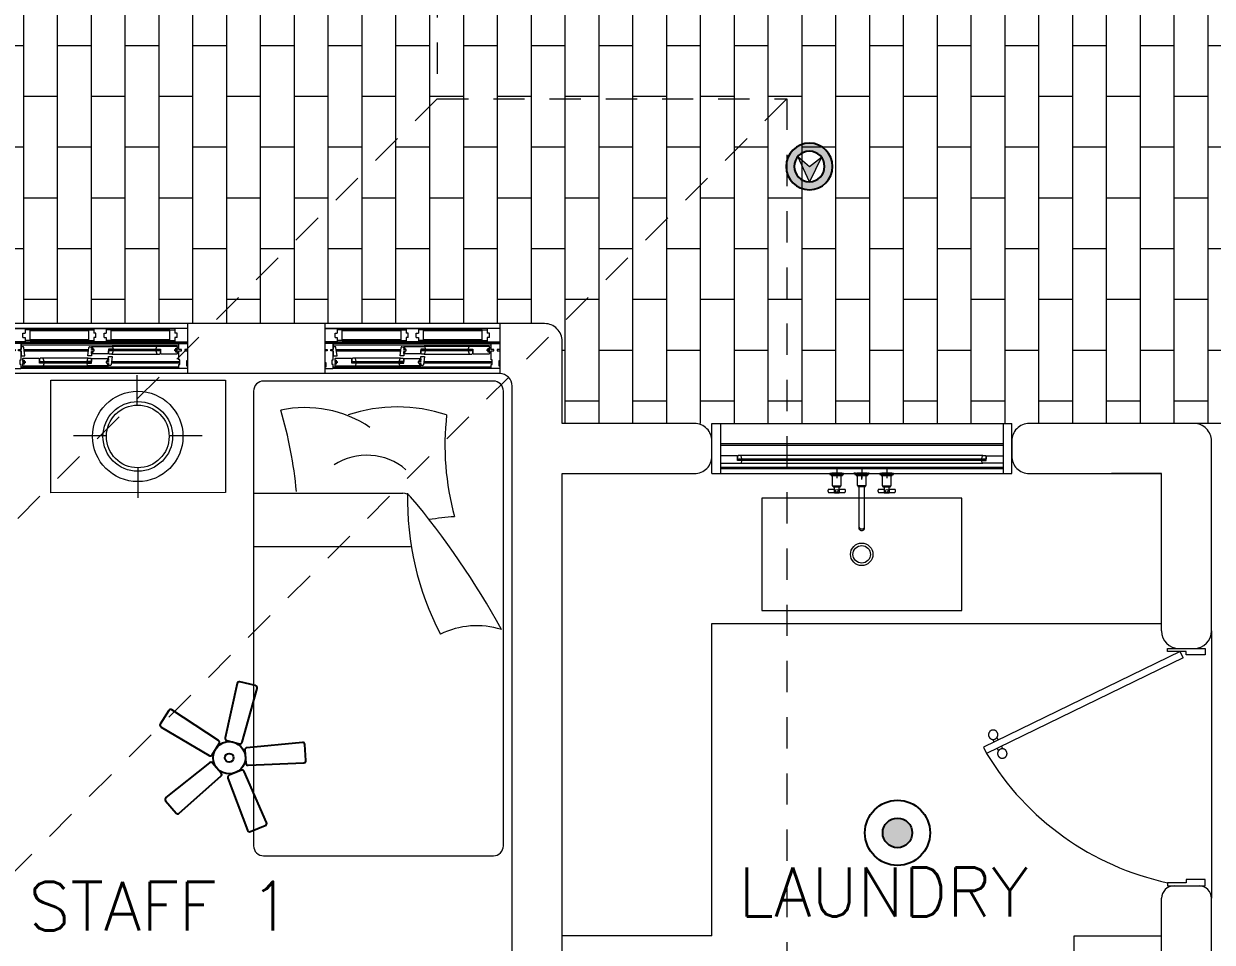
# Model space of a CAD drawing. Header units: metres. Extents: x 14 to 2416, y -346 to 476.
# Drawn here: x 33.796 to 38.554, y -218.416 to -214.74 of the extents above; entities that cross this region are included whole.
import ezdxf

# ---------------------------------------------------------------- set-up
doc = ezdxf.new("R2010")
doc.units = ezdxf.units.M
for name, pattern in [('0', [0]), ('CENTER2', [28.575, 19.05, -3.175, 3.175, -3.175]), ('HIDDEN2', [0.1875, 0.125, -0.0625])]:
    doc.linetypes.add(name, pattern=pattern)
doc.layers.get('0').update_dxf_attribs({"linetype": '0', "lineweight": 20})
for name, color, linetype, lineweight in [('A-ANNO-TEXT', 20, 'Continuous', 13), ('A-DOOR', 35, 'Continuous', 5), ('A-WALL', 250, 'Continuous', 20), ('baños', 251, 'Continuous', 0), ('cristales', 131, 'Continuous', 0), ('MAVA', 1, 'Continuous', 15), ('MOB FIJOS', 251, 'Continuous', 0), ('MOBILIARIOS', 252, 'Continuous', 0), ('piso', 253, 'Continuous', 0), ('textos', 7, 'Continuous', 0)]:
    doc.layers.add(name, color=color, linetype=linetype, lineweight=lineweight)
doc.layers.add('hatch piso', color=253, linetype='Continuous', lineweight=0, transparency=0.7)
doc.layers.add('MAVA LUM', color=1, linetype='Continuous')
doc.layers.add('MAVA Luminarias', color=1, linetype='Continuous')
doc.layers.add('Techos 1', color=7, linetype='HIDDEN2', lineweight=9, true_color=0x42391a)
doc.styles.add('DIMTEXT', font='dim.shx', dxfattribs={"width": 0.75})
doc.styles.get("Standard").update_dxf_attribs({"font": 'arial.ttf', "height": 0.1875})

# ---------------------------------------------------------------- blocks, each defined once
blk = doc.blocks.new('bn29-63')
at = {"linetype": 'CENTER2'}
for p, q in [((-0.1, 0.02), (-0.1, -0.02)), ((-0.025, 0), (-0.031, 0)), ((0.02, 0), (-0.02, 0)), ((0, 0.025), (0, 0.0035)), ((0, 0.02), (0, -0.02)), ((0.025, 0), (0.031, 0)), ((0.1, 0.02), (0.1, -0.02)), ((-0.08, 0), (-0.12, 0)), ((0, -0.025), (0, -0.0035)), ((0.12, 0), (0.08, 0))]:
    blk.add_line(p, q, dxfattribs=at)
at = {"linetype": 'Continuous'}
for p, q in [((-0.0275, 0), (-0.0275, -0.0055)), ((0.0275, -0.0055), (0.0275, 0)), ((-0.1275, 0), (-0.0725, 0)), ((-0.1275, 0), (-0.1275, -0.0055)), ((-0.127, -0.006), (-0.073, -0.006)), ((-0.1225, -0.0065), (-0.1225, -0.0095)), ((-0.122, -0.01), (-0.078, -0.01)), ((-0.118, -0.01), (-0.118, -0.0505)), ((-0.082, -0.0505), (-0.082, -0.01)), ((-0.0775, -0.0095), (-0.0775, -0.0065)), ((-0.0725, -0.0055), (-0.0725, 0)), ((-0.0225, -0.007), (-0.0225, -0.0095)), ((-0.018, -0.011), (-0.018, -0.0495)), ((0.018, -0.0495), (0.018, -0.011)), ((0.0225, -0.0095), (0.0225, -0.007)), ((0.0725, 0), (0.1275, 0)), ((0.0725, 0), (0.0725, -0.0055)), ((0.073, -0.006), (0.127, -0.006)), ((0.0775, -0.0065), (0.0775, -0.0095)), ((0.078, -0.01), (0.122, -0.01)), ((0.082, -0.01), (0.082, -0.0505)), ((0.118, -0.0505), (0.118, -0.01)), ((0.1225, -0.0095), (0.1225, -0.0065)), ((0.1275, -0.0055), (0.1275, 0)), ((-0.1353, -0.0707), (-0.1353, -0.0709)), ((-0.1353, -0.0709), (-0.1353, -0.0711)), ((-0.1098, -0.0649), (-0.132, -0.0649)), ((-0.132, -0.0769), (-0.1098, -0.0769)), ((-0.1175, -0.051), (-0.0825, -0.051)), ((-0.1148, -0.051), (-0.1148, -0.0547)), ((-0.1144, -0.0552), (-0.0856, -0.0552)), ((-0.1098, -0.0554), (-0.0903, -0.0554)), ((-0.1098, -0.0554), (-0.1098, -0.0674)), ((-0.1098, -0.0743), (-0.1098, -0.0779)), ((-0.1092, -0.0784), (-0.0908, -0.0784)), ((-0.1089, -0.0552), (-0.1089, -0.0554)), ((-0.0911, -0.0554), (-0.0911, -0.0552)), ((-0.0903, -0.0675), (-0.0903, -0.0554)), ((-0.068, -0.0649), (-0.0903, -0.0649)), ((-0.0903, -0.0779), (-0.0903, -0.0744)), ((-0.0903, -0.0769), (-0.068, -0.0769)), ((-0.0851, -0.0547), (-0.0851, -0.051)), ((-0.0647, -0.0709), (-0.0647, -0.0708)), ((-0.0647, -0.0711), (-0.0647, -0.0709)), ((-0.015, -0.051), (-0.015, -0.0535)), ((-0.0115, -0.055), (-0.0115, -0.1745)), ((0.0115, -0.1745), (0.0115, -0.055)), ((0.015, -0.0535), (0.015, -0.051)), ((0.0647, -0.0707), (0.0647, -0.0709)), ((0.0647, -0.0709), (0.0647, -0.0711)), ((0.0902, -0.0649), (0.068, -0.0649)), ((0.068, -0.0769), (0.0902, -0.0769)), ((0.0825, -0.051), (0.1175, -0.051)), ((0.0851, -0.051), (0.0851, -0.0547)), ((0.0856, -0.0552), (0.1144, -0.0552)), ((0.0902, -0.0554), (0.1097, -0.0554)), ((0.0902, -0.0554), (0.0902, -0.0674)), ((0.0902, -0.0743), (0.0902, -0.0779)), ((0.0908, -0.0784), (0.1092, -0.0784)), ((0.0911, -0.0552), (0.0911, -0.0554)), ((0.1089, -0.0554), (0.1089, -0.0552)), ((0.1097, -0.0675), (0.1097, -0.0554)), ((0.132, -0.0649), (0.1097, -0.0649)), ((0.1097, -0.0779), (0.1097, -0.0744)), ((0.1097, -0.0769), (0.132, -0.0769)), ((0.1148, -0.0547), (0.1148, -0.051)), ((0.1353, -0.0709), (0.1353, -0.0708)), ((0.1353, -0.0711), (0.1353, -0.0709)), ((-0.0115, -0.1745), (-0.0115, -0.2108)), ((0.0115, -0.2108), (0.0115, -0.1745)), ((-0.0116, -0.2129), (-0.0116, -0.2196)), ((-0.0115, -0.2108), (-0.0115, -0.2129)), ((0.0115, -0.2129), (0.0115, -0.2108)), ((0.0116, -0.2196), (0.0116, -0.2129))]:
    blk.add_line(p, q, dxfattribs=at)
for centre in [(-0.1, -0.0709), (0.1, -0.0709)]:
    blk.add_circle(centre, 0.006, dxfattribs=at)
for centre, radius, start, end in [((-0.127, -0.0055), 0.0005, 180, 270), ((-0.123, -0.0065), 0.0005, 0, 90), ((-0.122, -0.0095), 0.0005, 180, 270), ((-0.078, -0.0095), 0.0005, 270, 0), ((-0.077, -0.0065), 0.0005, 90, 180), ((-0.073, -0.0055), 0.0005, 270, 0), ((-0.027, -0.0055), 0.000484, 180.5909, 257.2082), ((-0.0118, 2.0449), 2.0509, 269.6737, 270.0229), ((-0.0235, -0.007), 0.000994, 359.9015, 76.9051), ((-0.019, -0.011), 0.000956, 357.6447, 77.7093), ((0.019, -0.011), 0.000999, 105.4862, 180.0003), ((0.022, -0.0095), 0.000468, 302.2695, 1.2177), ((0.0235, -0.007), 0.000969, 105.515, 182.3446), ((0.073, -0.0055), 0.0005, 180, 270), ((0.077, -0.0065), 0.0005, 0, 90), ((0.078, -0.0095), 0.0005, 180, 270), ((0.122, -0.0095), 0.0005, 270, 0), ((0.123, -0.0065), 0.0005, 90, 180), ((0.127, -0.0055), 0.0005, 270, 0), ((-0.1175, -0.0505), 0.0005, 180, 270), ((-0.1144, -0.0547), 0.0005, 180, 270), ((-0.1092, -0.0779), 0.0005, 180, 270), ((-0.0908, -0.0779), 0.0005, 270, 0), ((-0.0856, -0.0547), 0.0005, 270, 0), ((-0.0825, -0.0505), 0.0005, 270, 0), ((-0.0175, -0.0495), 0.000478, 178.2673, 257.1382), ((-0.016, -0.051), 0.000959, 357.75, 77.9919), ((-0.0125, -0.055), 0.000979, 359.4823, 72.3164), ((0.0125, -0.055), 0.000994, 107.8916, 180.1174), ((0.0145, -0.0535), 0.000492, 288.0948, 0.3106), ((0.016, -0.051), 0.000997, 103.3628, 180.0254), ((0.0175, -0.0495), 0.000475, 305.7664, 0.8101), ((0.0825, -0.0505), 0.0005, 180, 270), ((0.0856, -0.0547), 0.0005, 180, 270), ((0.0908, -0.0779), 0.0005, 180, 270), ((0.1092, -0.0779), 0.0005, 270, 0), ((0.1144, -0.0547), 0.0005, 270, 0), ((0.1175, -0.0505), 0.0005, 270, 0), ((0, -0.2181), 0.0121, 213.9793, 325.1602)]:
    blk.add_arc(centre, radius, start, end, dxfattribs=at)
for centre, major_axis, ratio, start_param, end_param in [((0, 0), (0.0275, 0), 0.000034, 2.667121, 6.283185), ((0, 0), (0.0259, 0), 0.000034, 2.815846, 6.283185), ((0, 0), (0.0275, 0), 0.000034, 0, 0.47639), ((0, 0), (0.0259, 0), 0.000034, 0, 0.327867), ((0, -0.006), (0.027, 0), 0.000034, 3.141456, 6.282925), ((0, -0.01), (0.022, 0), 0.000034, 3.142066, 6.283185), ((0, -0.05), (0.0175, 0), 0.000034, 2.696758, 6.283185), ((0, -0.054), (0.0145, 0), 0.000034, 3.141569, 6.283185), ((0, -0.05), (0.0175, 0), 0.000034, 0, 0.440577), ((0, -0.2129), (0.0116, 0), 0.906322, 3.141593, 6.283185), ((0, -0.2196), (0.0116, 0), 0.906322, 3.141593, 3.655143), ((0, -0.2129), (0.0115, 0), 0.906322, 3.141593, 6.283185), ((0, -0.2196), (0.0116, 0), 0.906322, 5.752494, 6.283185)]:
    blk.add_ellipse(centre, major_axis=major_axis, ratio=ratio, start_param=start_param, end_param=end_param, dxfattribs=at)
for points, knots in [([(-0.0225, -0.0095), (-0.0225, -0.0095), (-0.0225, -0.0096), (-0.0225, -0.0097), (-0.0224, -0.0098), (-0.0223, -0.0099), (-0.0222, -0.01), (-0.0222, -0.01), (-0.0221, -0.01)], [0, 0, 0, 0, 0.042757, 0.325645, 0.547786, 0.733379, 0.889807, 1, 1, 1, 1]), ([(0.0271, -0.006), (0.0272, -0.006), (0.0272, -0.0059), (0.0274, -0.0058), (0.0275, -0.0057), (0.0275, -0.0056), (0.0275, -0.0055), (0.0275, -0.0055)], [0, 0, 0, 0, 0.168578, 0.402971, 0.679997, 0.948361, 1, 1, 1, 1]), ([(-0.1321, -0.0649), (-0.1321, -0.0649), (-0.1324, -0.0649), (-0.1329, -0.0651), (-0.1335, -0.0655), (-0.134, -0.066), (-0.1344, -0.0668), (-0.1348, -0.0677), (-0.1351, -0.0687), (-0.1353, -0.0697), (-0.1353, -0.0704), (-0.1353, -0.0707)], [0, 0, 0, 0, 0.045604, 0.158159, 0.271631, 0.39062, 0.514613, 0.640295, 0.76551, 0.890129, 1, 1, 1, 1]), ([(-0.1353, -0.0711), (-0.1353, -0.0712), (-0.1353, -0.0717), (-0.1352, -0.0726), (-0.135, -0.0736), (-0.1346, -0.0746), (-0.1342, -0.0754), (-0.1337, -0.0761), (-0.1332, -0.0766), (-0.1326, -0.0769), (-0.1322, -0.0769), (-0.1321, -0.0769)], [0, 0, 0, 0, 0.048847, 0.173034, 0.297636, 0.422848, 0.549037, 0.676469, 0.804317, 0.914337, 1, 1, 1, 1]), ([(-0.1098, -0.0674), (-0.1098, -0.0678), (-0.1097, -0.0681), (-0.1097, -0.0693), (-0.1097, -0.0701), (-0.1097, -0.0722), (-0.1098, -0.0734), (-0.1098, -0.0743)], [0.4022822, 0.4022822, 0.4022822, 0.4022822, 0.4375, 0.4375, 0.5, 0.5, 0.5975436, 0.5975436, 0.5975436, 0.5975436]), ([(-0.0903, -0.0675), (-0.0903, -0.0678), (-0.0903, -0.0682), (-0.0903, -0.0693), (-0.0903, -0.0701), (-0.0903, -0.0709)], [0.90411341, 0.90411341, 0.90411341, 0.90411341, 0.9375, 0.9375, 1, 1, 1, 1]), ([(-0.0647, -0.0708), (-0.0647, -0.0706), (-0.0647, -0.0701), (-0.0648, -0.0692), (-0.065, -0.0682), (-0.0654, -0.0672), (-0.0658, -0.0664), (-0.0663, -0.0657), (-0.0668, -0.0652), (-0.0674, -0.0649), (-0.0678, -0.0649), (-0.0679, -0.0649)], [0, 0, 0, 0, 0.048847, 0.173034, 0.297636, 0.422848, 0.549037, 0.676469, 0.804317, 0.914337, 1, 1, 1, 1]), ([(-0.0679, -0.0769), (-0.0679, -0.0769), (-0.0676, -0.0769), (-0.0671, -0.0767), (-0.0665, -0.0763), (-0.066, -0.0758), (-0.0656, -0.075), (-0.0652, -0.0742), (-0.0649, -0.0731), (-0.0647, -0.0721), (-0.0647, -0.0714), (-0.0647, -0.0711)], [0, 0, 0, 0, 0.045604, 0.158159, 0.271631, 0.39062, 0.514613, 0.640295, 0.76551, 0.890129, 1, 1, 1, 1]), ([(-0.015, -0.0535), (-0.015, -0.0535), (-0.015, -0.0536), (-0.015, -0.0537), (-0.0149, -0.0538), (-0.0148, -0.0539), (-0.0147, -0.054), (-0.0146, -0.054), (-0.0146, -0.054), (-0.0146, -0.054)], [0, 0, 0, 0, 0.071045, 0.33477, 0.544053, 0.719742, 0.867475, 0.987287, 1, 1, 1, 1]), ([(0.0679, -0.0649), (0.0679, -0.0649), (0.0676, -0.0649), (0.0671, -0.0651), (0.0665, -0.0655), (0.066, -0.066), (0.0656, -0.0668), (0.0652, -0.0677), (0.0649, -0.0687), (0.0647, -0.0697), (0.0647, -0.0704), (0.0647, -0.0707)], [0, 0, 0, 0, 0.045604, 0.158159, 0.271631, 0.39062, 0.514613, 0.640295, 0.76551, 0.890129, 1, 1, 1, 1]), ([(0.0647, -0.0711), (0.0647, -0.0712), (0.0647, -0.0717), (0.0648, -0.0726), (0.065, -0.0736), (0.0654, -0.0746), (0.0658, -0.0754), (0.0663, -0.0761), (0.0668, -0.0766), (0.0674, -0.0769), (0.0678, -0.0769), (0.0679, -0.0769)], [0, 0, 0, 0, 0.048847, 0.173034, 0.297636, 0.422848, 0.549037, 0.676469, 0.804317, 0.914337, 1, 1, 1, 1]), ([(0.0902, -0.0674), (0.0902, -0.0678), (0.0903, -0.0681), (0.0903, -0.0693), (0.0903, -0.0701), (0.0903, -0.0722), (0.0902, -0.0734), (0.0902, -0.0743)], [0.4022822, 0.4022822, 0.4022822, 0.4022822, 0.4375, 0.4375, 0.5, 0.5, 0.5975436, 0.5975436, 0.5975436, 0.5975436]), ([(0.1097, -0.0675), (0.1097, -0.0678), (0.1097, -0.0682), (0.1097, -0.0693), (0.1097, -0.0701), (0.1097, -0.0709)], [0.90411341, 0.90411341, 0.90411341, 0.90411341, 0.9375, 0.9375, 1, 1, 1, 1]), ([(0.1353, -0.0708), (0.1353, -0.0706), (0.1353, -0.0701), (0.1352, -0.0692), (0.135, -0.0682), (0.1346, -0.0672), (0.1342, -0.0664), (0.1337, -0.0657), (0.1332, -0.0652), (0.1326, -0.0649), (0.1322, -0.0649), (0.1321, -0.0649)], [0, 0, 0, 0, 0.048847, 0.173034, 0.297636, 0.422848, 0.549037, 0.676469, 0.804317, 0.914337, 1, 1, 1, 1]), ([(0.1321, -0.0769), (0.1321, -0.0769), (0.1324, -0.0769), (0.1329, -0.0767), (0.1335, -0.0763), (0.134, -0.0758), (0.1344, -0.075), (0.1348, -0.0742), (0.1351, -0.0731), (0.1353, -0.0721), (0.1353, -0.0714), (0.1353, -0.0711)], [0, 0, 0, 0, 0.045604, 0.158159, 0.271631, 0.39062, 0.514613, 0.640295, 0.76551, 0.890129, 1, 1, 1, 1])]:
    blk.add_open_spline(points, degree=3, knots=knots, dxfattribs=at)
for points in [[(-0.0903, -0.0709), (-0.0903, -0.0722), (-0.0903, -0.0734), (-0.0903, -0.0744)], [(0.1097, -0.0709), (0.1097, -0.0722), (0.1097, -0.0734), (0.1097, -0.0744)]]:
    blk.add_open_spline(points, degree=3, dxfattribs=at)
blk = doc.blocks.new('puerta 1.00')
at = {"layer": 'A-DOOR'}
for p, q in [((-0.15, -0.0125), (-0.9369, -0.3949)), ((-0.1376, -0.038), (-0.9245, -0.4204)), ((-0.1376, -0.038), (-0.15, -0.0125)), ((-0.8946, -0.3743), (-0.8996, -0.3641)), ((-0.8777, -0.3661), (-0.8826, -0.3559)), ((-0.9369, -0.3949), (-0.9245, -0.4204)), ((-0.8822, -0.3998), (-0.8772, -0.4101)), ((-0.8653, -0.3916), (-0.8603, -0.4018))]:
    blk.add_line(p, q, dxfattribs=at)
for points in [[(-0.05, 0), (-0.05, -0.025), (-0.125, -0.025), (-0.125, -0.0125), (-0.2, -0.0125), (-0.2, 0), (-0.05, 0)], [(-0.05, -0.95), (-0.05, -0.925), (-0.125, -0.925), (-0.125, -0.9375), (-0.2, -0.9375), (-0.2, -0.95), (-0.05, -0.95)]]:
    blk.add_lwpolyline(points, dxfattribs=at)
blk.add_arc((0.0366, 0.1602), 1.1229, 211.1336, 257.8343, dxfattribs=at)
for points in [[(-0.8982, -0.3642), (-0.9033, -0.3642), (-0.912, -0.3591), (-0.917, -0.3504), (-0.917, -0.3403), (-0.912, -0.3316), (-0.9033, -0.3265), (-0.8932, -0.3265), (-0.8844, -0.3316), (-0.8794, -0.3403), (-0.8794, -0.3504), (-0.8844, -0.3591), (-0.8932, -0.3642), (-0.8982, -0.3642)], [(-0.8617, -0.4394), (-0.8667, -0.4394), (-0.8754, -0.4344), (-0.8805, -0.4256), (-0.8805, -0.4156), (-0.8754, -0.4068), (-0.8667, -0.4018), (-0.8566, -0.4018), (-0.8479, -0.4068), (-0.8428, -0.4156), (-0.8428, -0.4257), (-0.8479, -0.4344), (-0.8566, -0.4394), (-0.8617, -0.4394)]]:
    blk.add_open_spline(points, degree=2, dxfattribs=at)
blk = doc.blocks.new('Fenton Bead')
at = {"color": 7}
blk.add_lwpolyline([(2.1, 12.5, -0.341999), (0.2, 11), (0, 10.7), (0, 1), (1, 0), (18, 0), (18, 0.5), (14.7, 12.9, 0.339454), (13.2, 14), (4.1, 14, 0.341999)], format="xyb", close=True, dxfattribs=at)
blk = doc.blocks.new('A$C6ca19f56')
at = {"layer": 'A-DOOR', "color": 7}
for p, q in [((0.7, 0.2), (0, 0.2)), ((0.0325, 0.12), (0, 0.12)), ((0, 0.12), (0, 0.097)), ((0.7, 0.12), (0, 0.12)), ((0, 0.097), (0.01, 0.097)), ((0.01, 0.097), (0.01, 0.091)), ((0.024, 0.091), (0.024, 0.097)), ((0.024, 0.097), (0.034, 0.097)), ((0.034, 0.097), (0.0305, 0.097)), ((0.0305, 0.097), (0.0305, 0.091)), ((0.034, 0.1185), (0.0325, 0.12)), ((0.034, 0.097), (0.034, 0.1185)), ((0.034, 0.1185), (0.034, 0.097)), ((0.0417, 0.1075), (0.034, 0.1075)), ((0.049, 0.0715), (0.0447, 0.1047)), ((0.301, 0.0715), (0.3053, 0.1047)), ((0.3083, 0.1075), (0.316, 0.1075)), ((0.316, 0.1075), (0.3175, 0.109)), ((0.316, 0.102), (0.316, 0.1075)), ((0.322, 0.102), (0.316, 0.102)), ((0.316, 0.097), (0.316, 0.0993)), ((0.316, 0.0993), (0.322, 0.0993)), ((0.326, 0.097), (0.316, 0.097)), ((0.3175, 0.109), (0.3981, 0.109)), ((0.322, 0.0993), (0.322, 0.102)), ((0.326, 0.091), (0.326, 0.097)), ((0.4015, 0.098), (0.384, 0.098)), ((0.384, 0.098), (0.384, 0.0805)), ((0.389, 0.097), (0.395, 0.093)), ((0.389, 0.093), (0.395, 0.097)), ((0.3981, 0.109), (0.4, 0.1075)), ((0.5779, 0.109), (0.3981, 0.109)), ((0.4, 0.1075), (0.402, 0.0995)), ((0.402, 0.0985), (0.4015, 0.098)), ((0.402, 0.0995), (0.402, 0.0985)), ((0.576, 0.1075), (0.574, 0.0995)), ((0.574, 0.0995), (0.574, 0.0985)), ((0.574, 0.0985), (0.5745, 0.098)), ((0.5745, 0.098), (0.592, 0.098)), ((0.5779, 0.109), (0.576, 0.1075)), ((0.6585, 0.109), (0.5779, 0.109)), ((0.587, 0.097), (0.581, 0.093)), ((0.587, 0.093), (0.581, 0.097)), ((0.592, 0.098), (0.592, 0.0805)), ((0.65, 0.091), (0.65, 0.097)), ((0.65, 0.097), (0.66, 0.097)), ((0.654, 0.0993), (0.654, 0.102)), ((0.654, 0.102), (0.66, 0.102)), ((0.66, 0.0993), (0.654, 0.0993)), ((0.66, 0.1075), (0.6585, 0.109)), ((0.66, 0.102), (0.66, 0.1075)), ((0.66, 0.097), (0.66, 0.0993)), ((0.666, 0.1185), (0.6675, 0.12)), ((0.666, 0.097), (0.666, 0.1185)), ((0.676, 0.097), (0.666, 0.097)), ((0.6675, 0.12), (0.7, 0.12)), ((0.676, 0.091), (0.676, 0.097)), ((0.7, 0.097), (0.69, 0.097)), ((0.69, 0.097), (0.69, 0.091)), ((0.7, 0.12), (0.7, 0.097)), ((0.01, 0.091), (0, 0.091)), ((0, 0.091), (0, 0.0445)), ((0.034, 0.091), (0.024, 0.091)), ((0.03, 0.0365), (0.03, 0.0555)), ((0.03, 0.0555), (0.034, 0.0555)), ((0.0305, 0.091), (0.034, 0.091)), ((0.034, 0.0555), (0.034, 0.091)), ((0.034, 0.091), (0.034, 0.0715)), ((0.034, 0.0715), (0.049, 0.0715)), ((0.0415, 0.061), (0.04, 0.0595)), ((0.04, 0.0595), (0.04, 0.0537)), ((0.04, 0.0537), (0.046, 0.0537)), ((0.046, 0.051), (0.04, 0.051)), ((0.04, 0.051), (0.04, 0.049)), ((0.04, 0.049), (0.05, 0.049)), ((0.1065, 0.061), (0.0415, 0.061)), ((0.046, 0.0537), (0.046, 0.051)), ((0.05, 0.049), (0.05, 0.043)), ((0.108, 0.0595), (0.1065, 0.061)), ((0.108, 0.042), (0.108, 0.0595)), ((0.3028, 0.062), (0.1212, 0.062)), ((0.316, 0.0715), (0.301, 0.0715)), ((0.316, 0.089), (0.316, 0.091)), ((0.316, 0.091), (0.326, 0.091)), ((0.322, 0.089), (0.316, 0.089)), ((0.316, 0.0805), (0.316, 0.0863)), ((0.316, 0.0863), (0.322, 0.0863)), ((0.3175, 0.079), (0.316, 0.0805)), ((0.316, 0.0805), (0.316, 0.0715)), ((0.316, 0.0595), (0.3175, 0.061)), ((0.316, 0.042), (0.316, 0.0595)), ((0.3825, 0.079), (0.3175, 0.079)), ((0.3175, 0.061), (0.3825, 0.061)), ((0.322, 0.0863), (0.322, 0.089)), ((0.384, 0.049), (0.374, 0.049)), ((0.374, 0.049), (0.374, 0.043)), ((0.384, 0.0537), (0.378, 0.0537)), ((0.378, 0.0537), (0.378, 0.051)), ((0.378, 0.051), (0.384, 0.051)), ((0.384, 0.0805), (0.3825, 0.079)), ((0.3825, 0.061), (0.384, 0.0595)), ((0.384, 0.095), (0.389, 0.095)), ((0.384, 0.095), (0.389, 0.095)), ((0.384, 0.0595), (0.384, 0.0685)), ((0.384, 0.0685), (0.399, 0.0685)), ((0.384, 0.0595), (0.384, 0.0537)), ((0.384, 0.051), (0.384, 0.049)), ((0.399, 0.0685), (0.3947, 0.0353)), ((0.3972, 0.078), (0.5788, 0.078)), ((0.592, 0.095), (0.587, 0.095)), ((0.592, 0.095), (0.587, 0.095)), ((0.592, 0.0805), (0.5935, 0.079)), ((0.5935, 0.079), (0.6585, 0.079)), ((0.66, 0.091), (0.65, 0.091)), ((0.654, 0.0863), (0.654, 0.089)), ((0.654, 0.089), (0.66, 0.089)), ((0.66, 0.0863), (0.654, 0.0863)), ((0.6585, 0.079), (0.66, 0.0805)), ((0.66, 0.089), (0.66, 0.091)), ((0.66, 0.0805), (0.66, 0.0863)), ((0.666, 0.0555), (0.666, 0.091)), ((0.666, 0.091), (0.676, 0.091)), ((0.67, 0.0555), (0.666, 0.0555)), ((0.67, 0.0365), (0.67, 0.0555)), ((0.69, 0.091), (0.7, 0.091)), ((0.7, 0.0505), (0.696, 0.0505)), ((0.696, 0.0505), (0.696, 0.0315)), ((0.7, 0.091), (0.7, 0.0505)), ((0, 0.0445), (0.004, 0.0445)), ((0.004, 0.0255), (0, 0.0255)), ((0, 0.0255), (0, 0.0215)), ((0, 0.0215), (0.0015, 0.02)), ((0.7, 0), (0, 0)), ((0.0015, 0.02), (0.0325, 0.02)), ((0.004, 0.0445), (0.004, 0.0255)), ((0.034, 0.0365), (0.03, 0.0365)), ((0.0325, 0.02), (0.034, 0.0215)), ((0.6675, 0.02), (0.0325, 0.02)), ((0.034, 0.0215), (0.034, 0.0365)), ((0.05, 0.043), (0.04, 0.043)), ((0.04, 0.043), (0.04, 0.0407)), ((0.04, 0.0407), (0.046, 0.0407)), ((0.046, 0.038), (0.04, 0.038)), ((0.04, 0.038), (0.04, 0.0325)), ((0.04, 0.0325), (0.0415, 0.031)), ((0.0415, 0.031), (0.1221, 0.031)), ((0.046, 0.0407), (0.046, 0.038)), ((0.108, 0.045), (0.113, 0.045)), ((0.108, 0.045), (0.113, 0.045)), ((0.1255, 0.042), (0.108, 0.042)), ((0.113, 0.043), (0.119, 0.047)), ((0.113, 0.047), (0.119, 0.043)), ((0.1221, 0.031), (0.124, 0.0325)), ((0.1221, 0.031), (0.3019, 0.031)), ((0.124, 0.0325), (0.126, 0.0405)), ((0.126, 0.0415), (0.1255, 0.042)), ((0.126, 0.0405), (0.126, 0.0415)), ((0.298, 0.0415), (0.2985, 0.042)), ((0.298, 0.0405), (0.298, 0.0415)), ((0.3, 0.0325), (0.298, 0.0405)), ((0.2985, 0.042), (0.316, 0.042)), ((0.3019, 0.031), (0.3, 0.0325)), ((0.3825, 0.031), (0.3019, 0.031)), ((0.311, 0.043), (0.305, 0.047)), ((0.311, 0.047), (0.305, 0.043)), ((0.316, 0.045), (0.311, 0.045)), ((0.316, 0.045), (0.311, 0.045)), ((0.374, 0.043), (0.384, 0.043)), ((0.384, 0.0407), (0.378, 0.0407)), ((0.378, 0.0407), (0.378, 0.038)), ((0.378, 0.038), (0.384, 0.038)), ((0.384, 0.0325), (0.3825, 0.031)), ((0.384, 0.043), (0.384, 0.0407)), ((0.384, 0.038), (0.384, 0.0325)), ((0.3917, 0.0325), (0.384, 0.0325)), ((0.666, 0.0215), (0.666, 0.0365)), ((0.666, 0.0365), (0.67, 0.0365)), ((0.6675, 0.02), (0.666, 0.0215)), ((0.6985, 0.02), (0.6675, 0.02)), ((0.696, 0.0315), (0.7, 0.0315)), ((0.7, 0.0215), (0.6985, 0.02)), ((0.7, 0.0315), (0.7, 0.0215))]:
    blk.add_line(p, q, dxfattribs=at)
at = {"layer": 'A-DOOR', "extrusion": (0, 0, -1)}
for p, q in [((0.7, 0.18), (0, 0.18)), ((0.0413, 0.1622), (0.05, 0.1622)), ((0.0413, 0.1448), (0.0413, 0.1622)), ((0.0413, 0.1448), (0.05, 0.1448)), ((0.3337, 0.1622), (0.325, 0.1622)), ((0.3337, 0.1448), (0.325, 0.1448)), ((0.3337, 0.1448), (0.3337, 0.1622)), ((0.3663, 0.1622), (0.375, 0.1622)), ((0.3663, 0.1448), (0.3663, 0.1622)), ((0.3663, 0.1448), (0.375, 0.1448)), ((0.6587, 0.1622), (0.65, 0.1622)), ((0.6587, 0.1448), (0.65, 0.1448)), ((0.6587, 0.1448), (0.6587, 0.1622)), ((0, 0.127), (0.7, 0.127))]:
    blk.add_line(p, q, dxfattribs=at)
at = {"layer": 'A-DOOR'}
for p, q in [((0.07, 0.175), (0.05, 0.175)), ((0.07, 0.132), (0.07, 0.175)), ((0.305, 0.1711), (0.07, 0.1711)), ((0.07, 0.1359), (0.07, 0.1711)), ((0.305, 0.132), (0.305, 0.175)), ((0.305, 0.175), (0.325, 0.175)), ((0.305, 0.1359), (0.305, 0.1711)), ((0.395, 0.175), (0.375, 0.175)), ((0.395, 0.132), (0.395, 0.175)), ((0.63, 0.1711), (0.395, 0.1711)), ((0.395, 0.1359), (0.395, 0.1711)), ((0.63, 0.132), (0.63, 0.175)), ((0.63, 0.175), (0.65, 0.175)), ((0.63, 0.1359), (0.63, 0.1711)), ((0.07, 0.132), (0.05, 0.132)), ((0.07, 0.1359), (0.305, 0.1359)), ((0.305, 0.132), (0.325, 0.132)), ((0.395, 0.132), (0.375, 0.132)), ((0.395, 0.1359), (0.63, 0.1359)), ((0.63, 0.132), (0.65, 0.132))]:
    blk.add_line(p, q, dxfattribs=at)
at = {"layer": 'A-DOOR', "color": 9, "true_color": 0xc7c8ca}
for p, q in [((0.325, 0.175), (0.07, 0.175)), ((0.63, 0.175), (0.375, 0.175)), ((0.07, 0.132), (0.325, 0.132)), ((0.375, 0.132), (0.63, 0.132))]:
    blk.add_line(p, q, dxfattribs=at)
at = {"layer": 'A-DOOR', "color": 8}
for p, q in [((0.666, 0.114), (0.034, 0.114)), ((0.0457, 0.097), (0.3043, 0.097)), ((0.0465, 0.091), (0.3035, 0.091)), ((0.3965, 0.049), (0.67, 0.049)), ((0.666, 0.026), (0.034, 0.026)), ((0.3957, 0.043), (0.67, 0.043))]:
    blk.add_line(p, q, dxfattribs=at)
at = {"layer": 'A-DOOR', "extrusion": (0, 0, -1)}
for points in [[(0, 0.18), (-0.05, 0.18), (-0.05, 0.1622)], [(-0.05, 0.1448), (-0.05, 0.127), (0, 0.127)], [(-0.325, 0.18), (-0.375, 0.18), (-0.375, 0.1622)], [(-0.375, 0.18), (-0.325, 0.18), (-0.325, 0.1622)], [(-0.375, 0.1448), (-0.375, 0.127), (-0.325, 0.127)], [(-0.325, 0.1448), (-0.325, 0.127), (-0.375, 0.127)], [(-0.7, 0.18), (-0.65, 0.18), (-0.65, 0.1622)], [(-0.65, 0.1448), (-0.65, 0.127), (-0.7, 0.127)]]:
    blk.add_lwpolyline(points, dxfattribs=at)
at = {"layer": 'A-DOOR', "color": 7}
for points in [[(0.587, 0.093), (0.389, 0.093), (0.389, 0.097), (0.587, 0.097)], [(0.587, 0.097), (0.389, 0.097), (0.389, 0.093), (0.587, 0.093)], [(0.389, 0.097), (0.395, 0.097), (0.395, 0.093), (0.389, 0.093)], [(0.4015, 0.098), (0.3895, 0.098), (0.3895, 0.097), (0.4015, 0.097)], [(0.395, 0.097), (0.4, 0.097), (0.4, 0.093), (0.395, 0.093)], [(0.5745, 0.098), (0.5865, 0.098), (0.5865, 0.097), (0.5745, 0.097)], [(0.581, 0.097), (0.576, 0.097), (0.576, 0.093), (0.581, 0.093)], [(0.587, 0.097), (0.581, 0.097), (0.581, 0.093), (0.587, 0.093)], [(0.1255, 0.047), (0.1135, 0.047), (0.1135, 0.048), (0.1255, 0.048)], [(0.2985, 0.047), (0.3105, 0.047), (0.3105, 0.048), (0.2985, 0.048)], [(0.384, 0.095), (0.389, 0.095), (0.389, 0.095), (0.384, 0.095)], [(0.4015, 0.093), (0.3895, 0.093), (0.3895, 0.092), (0.4015, 0.092)], [(0.5745, 0.093), (0.5865, 0.093), (0.5865, 0.092), (0.5745, 0.092)], [(0.592, 0.095), (0.587, 0.095), (0.587, 0.095), (0.592, 0.095)], [(0.108, 0.045), (0.113, 0.045), (0.113, 0.045), (0.108, 0.045)], [(0.113, 0.043), (0.119, 0.043), (0.119, 0.047), (0.113, 0.047)], [(0.113, 0.047), (0.311, 0.047), (0.311, 0.043), (0.113, 0.043)], [(0.113, 0.043), (0.311, 0.043), (0.311, 0.047), (0.113, 0.047)], [(0.1255, 0.042), (0.1135, 0.042), (0.1135, 0.043), (0.1255, 0.043)], [(0.119, 0.043), (0.124, 0.043), (0.124, 0.047), (0.119, 0.047)], [(0.2985, 0.042), (0.3105, 0.042), (0.3105, 0.043), (0.2985, 0.043)], [(0.305, 0.043), (0.3, 0.043), (0.3, 0.047), (0.305, 0.047)], [(0.311, 0.043), (0.305, 0.043), (0.305, 0.047), (0.311, 0.047)], [(0.316, 0.045), (0.311, 0.045), (0.311, 0.045), (0.316, 0.045)]]:
    blk.add_lwpolyline(points, close=True, dxfattribs=at)
for centre, start, end in [((0.0417, 0.1045), 4.2891, 90.0015), ((0.3083, 0.1045), 89.9985, 175.7109), ((0.3917, 0.0355), 269.9985, 355.7109)]:
    blk.add_arc(centre, 0.003, start, end, dxfattribs=at)
at = {"layer": 'cristales', "const_width": 0.004}
for points in [[(0.576, 0.095), (0.4, 0.095)], [(0.124, 0.045), (0.3, 0.045)]]:
    blk.add_lwpolyline(points, dxfattribs=at)
at = {"layer": 'A-DOOR', "color": 7, "yscale": 0.001000000023175567, "zscale": 0.001000000023175567}
for p, xscale in [((0.108, 0.048), 0.001000000023175567), ((0.316, 0.048), -0.001000000023175567)]:
    blk.add_blockref('Fenton Bead', p, dxfattribs=dict(at, xscale=xscale))
at = {"layer": 'A-DOOR', "color": 7, "yscale": 0.001000000023175567, "zscale": 0.001000000023175567, "rotation": 180}
for p, xscale in [((0.384, 0.092), -0.001000000023175567), ((0.592, 0.092), 0.001000000023175567)]:
    blk.add_blockref('Fenton Bead', p, dxfattribs=dict(at, xscale=xscale))
blk = doc.blocks.new('PL BASE 1N NASAS 09')
at = {"layer": 'A-DOOR'}
for p, q in [((-113.8311, -49.2497), (-112.6311, -49.2497)), ((-113.8311, -49.4497), (-113.8311, -49.2497)), ((-113.7971, -49.2497), (-113.7971, -49.4497)), ((-112.6651, -49.2497), (-112.6651, -49.4497)), ((-112.6311, -49.4497), (-112.6311, -49.2497)), ((-113.7971, -49.3297), (-112.6651, -49.3297)), ((-113.7956, -49.3787), (-113.7971, -49.3802)), ((-113.7971, -49.3802), (-113.7971, -49.4072)), ((-113.7306, -49.3787), (-113.7956, -49.3787)), ((-113.7291, -49.3802), (-113.7306, -49.3787)), ((-113.7291, -49.3977), (-113.7291, -49.3802)), ((-112.7463, -49.3777), (-113.7158, -49.3777)), ((-112.7331, -49.3802), (-112.7316, -49.3787)), ((-112.7331, -49.3977), (-112.7331, -49.3802)), ((-112.7316, -49.3787), (-112.6666, -49.3787)), ((-112.6651, -49.3802), (-112.6666, -49.3787)), ((-112.6651, -49.3802), (-112.6651, -49.4072)), ((-113.7971, -49.4072), (-113.7956, -49.4087)), ((-113.7971, -49.4297), (-112.6651, -49.4297)), ((-113.7956, -49.4087), (-113.7149, -49.4087)), ((-113.7291, -49.3947), (-113.7241, -49.3947)), ((-113.7291, -49.3947), (-113.7241, -49.3947)), ((-113.7116, -49.3977), (-113.7291, -49.3977)), ((-113.7241, -49.3967), (-113.7181, -49.3927)), ((-113.7241, -49.3927), (-113.7181, -49.3967)), ((-113.7149, -49.4087), (-113.7131, -49.4073)), ((-113.7149, -49.4087), (-112.7472, -49.4087)), ((-113.7131, -49.4073), (-113.7111, -49.3992)), ((-113.7111, -49.3982), (-113.7116, -49.3977)), ((-113.7111, -49.3992), (-113.7111, -49.3982)), ((-112.7511, -49.3982), (-112.7506, -49.3977)), ((-112.7511, -49.3992), (-112.7511, -49.3982)), ((-112.7491, -49.4073), (-112.7511, -49.3992)), ((-112.7506, -49.3977), (-112.7331, -49.3977)), ((-112.7472, -49.4087), (-112.7491, -49.4073)), ((-112.6666, -49.4087), (-112.7472, -49.4087)), ((-112.7381, -49.3967), (-112.7441, -49.3927)), ((-112.7381, -49.3927), (-112.7441, -49.3967)), ((-112.7331, -49.3947), (-112.7381, -49.3947)), ((-112.7331, -49.3947), (-112.7381, -49.3947)), ((-112.6651, -49.4072), (-112.6666, -49.4087)), ((-113.8311, -49.4497), (-112.6311, -49.4497))]:
    blk.add_line(p, q, dxfattribs=at)
at = {"layer": 'A-DOOR', "color": 8}
for p, q in [((-113.7971, -49.3357), (-112.6651, -49.3357)), ((-113.7971, -49.4237), (-112.6651, -49.4237))]:
    blk.add_line(p, q, dxfattribs=at)
at = {"layer": 'A-DOOR'}
for points in [[(-113.7269, -49.3792, -0.341999), (-113.7289, -49.3807), (-113.7291, -49.3811), (-113.7291, -49.3907), (-113.7281, -49.3917), (-113.7111, -49.3917), (-113.7111, -49.3912), (-113.7144, -49.3788, 0.339454), (-113.7158, -49.3777), (-113.725, -49.3777, 0.341999)], [(-112.7352, -49.3792, 0.341999), (-112.7333, -49.3807), (-112.7331, -49.3811), (-112.7331, -49.3907), (-112.7341, -49.3917), (-112.7511, -49.3917), (-112.7511, -49.3912), (-112.7478, -49.3788, -0.339454), (-112.7463, -49.3777), (-112.7372, -49.3777, -0.341999)]]:
    blk.add_lwpolyline(points, format="xyb", close=True, dxfattribs=at)
for points in [[(-113.7116, -49.3927), (-113.7236, -49.3927), (-113.7236, -49.3917), (-113.7116, -49.3917)], [(-112.7506, -49.3927), (-112.7386, -49.3927), (-112.7386, -49.3917), (-112.7506, -49.3917)], [(-113.7291, -49.3947), (-113.7241, -49.3947), (-113.7241, -49.3947), (-113.7291, -49.3947)], [(-113.7241, -49.3967), (-113.7181, -49.3967), (-113.7181, -49.3927), (-113.7241, -49.3927)], [(-113.7241, -49.3967), (-112.7381, -49.3967), (-112.7381, -49.3927), (-113.7241, -49.3927)], [(-113.7116, -49.3977), (-113.7236, -49.3977), (-113.7236, -49.3967), (-113.7116, -49.3967)], [(-113.7181, -49.3967), (-113.7131, -49.3967), (-113.7131, -49.3927), (-113.7181, -49.3927)], [(-112.7506, -49.3977), (-112.7386, -49.3977), (-112.7386, -49.3967), (-112.7506, -49.3967)], [(-112.7441, -49.3967), (-112.7491, -49.3967), (-112.7491, -49.3927), (-112.7441, -49.3927)], [(-112.7381, -49.3967), (-112.7441, -49.3967), (-112.7441, -49.3927), (-112.7381, -49.3927)], [(-112.7331, -49.3947), (-112.7381, -49.3947), (-112.7381, -49.3947), (-112.7331, -49.3947)]]:
    blk.add_lwpolyline(points, close=True, dxfattribs=at)
at = {"layer": 'A-DOOR', "color": 7}
blk.add_lwpolyline([(-113.7241, -49.3927), (-112.7381, -49.3927), (-112.7381, -49.3967), (-113.7241, -49.3967)], close=True, dxfattribs=at)
at = {"layer": 'A-WALL'}
for p, q in [((-115.9311, -48.8497), (-115.9311, -49.0497)), ((-115.3811, -48.8497), (-115.3811, -49.0497)), ((-114.6811, -48.8497), (-114.6811, -49.0497)), ((-115.3811, -49.0497), (-115.9311, -49.0497)), ((-114.6311, -52.4997), (-114.6311, -49.0997)), ((-112.0311, -49.4497), (-112.2311, -49.4497)), ((-112.0311, -50.0797), (-112.0311, -49.4497)), ((-111.9611, -50.1497), (-111.9011, -50.1497)), ((-111.9811, -51.0997), (-111.8811, -51.0997)), ((-112.0311, -53.4497), (-112.0311, -51.1497)), ((-111.8311, -53.5797), (-111.8311, -51.1497))]:
    blk.add_line(p, q, dxfattribs=at)
blk.add_lwpolyline([(-115.3811, -48.8497), (-115.9311, -48.8497)], dxfattribs=at)
for points in [[(-114.4311, -49.2497), (-114.4311, -48.9197, 0.414214), (-114.5011, -48.8497), (-114.6811, -48.8497)], [(-114.4311, -53.4497), (-114.4311, -49.4497), (-113.9011, -49.4497, 0.414214), (-113.8311, -49.3797), (-113.8311, -49.3197, 0.414214), (-113.9011, -49.2497), (-114.4311, -49.2497)], [(-111.8311, -50.0797), (-111.8311, -49.3197, 0.414214), (-111.9011, -49.2497), (-112.5611, -49.2497, 0.414214), (-112.6311, -49.3197), (-112.6311, -49.3797, 0.414214), (-112.5611, -49.4497), (-112.0311, -49.4497)]]:
    blk.add_lwpolyline(points, format="xyb", dxfattribs=at)
for centre, radius, start, end in [((-114.6811, -49.0997), 0.05, 0, 90), ((-111.9611, -50.0797), 0.07, 180, 270), ((-111.9011, -50.0797), 0.07, 270, 0), ((-111.9811, -51.1497), 0.05, 90, 180), ((-111.8811, -51.1497), 0.05, 360, 90)]:
    blk.add_arc(centre, radius, start, end, dxfattribs=at)
at = {"layer": 'cristales', "const_width": 0.004}
blk.add_lwpolyline([(-113.7131, -49.3947), (-112.7491, -49.3947)], dxfattribs=at)
at = {"layer": 'MOB FIJOS', "ltscale": 0.01}
blk.add_lwpolyline([(-112.8311, -49.5481), (-113.6311, -49.5481), (-113.6311, -49.9981), (-112.8311, -49.9981)], close=True, dxfattribs=at)
for major_axis in [(-0.0318, -0.0318), (-0.0247, -0.0247)]:
    blk.add_ellipse((-113.2315, -49.7731), major_axis=major_axis, ratio=1, start_param=2.356194489560823, end_param=8.639379796740409, dxfattribs=at)
at = {"layer": 'MOBILIARIOS'}
for p, q in [((-113.8315, -51.2997), (-114.4315, -51.2997)), ((-112.3815, -53.4497), (-112.3815, -51.2997)), ((-112.3815, -51.2997), (-112.0315, -51.2997))]:
    blk.add_line(p, q, dxfattribs=at)
blk.add_lwpolyline([(-113.8315, -51.2997), (-113.8315, -50.0497), (-112.0315, -50.0497)], dxfattribs=at)
at = {"layer": 'piso'}
for p, q in [((-106.3611, -49.2497), (-111.9011, -49.2497)), ((-111.8311, -50.0797), (-111.8311, -51.1497))]:
    blk.add_line(p, q, dxfattribs=at)
at = {"layer": 'Techos 1'}
for p, q in [((-114.9311, -42.5497), (-114.9311, -47.9497)), ((-114.9311, -47.9497), (-118.0811, -51.0997)), ((-113.5311, -47.9497), (-117.6311, -52.0497)), ((-114.9311, -47.9497), (-113.5311, -47.9497)), ((-113.5311, -47.9497), (-113.5311, -56.1497))]:
    blk.add_line(p, q, dxfattribs=at)
at = {"color": 1}
for p in [(-116.6311, -49.0497), (-115.3811, -49.0497)]:
    blk.add_blockref('A$C6ca19f56', p, dxfattribs=at)
at = {"layer": 'A-DOOR'}
blk.add_blockref('puerta 1.00', (-111.807, -50.1497), dxfattribs=at)
at = {"layer": 'MOB FIJOS', "ltscale": 0.01}
blk.add_blockref('bn29-63', (-113.2315, -49.4481), dxfattribs=at)
at = {"layer": 'textos', "char_height": 0.195, "width": 3.404877, "attachment_point": 7}
for s, insert in [('{\\Fromans|c0; LAUNDRY}', (-113.8585, -51.2219)), ('{\\Fromans|c0; STAFF 1}', (-116.7008, -51.2785))]:
    blk.add_mtext(s, dxfattribs=dict(at, insert=insert))
blk = doc.blocks.new('SBED BL22')
at = {"layer": 'MOBILIARIOS'}
for p, q in [((0.0024, -0.4088), (0.5977, -0.4088)), ((0.0024, -0.622), (0.6287, -0.622))]:
    blk.add_line(p, q, dxfattribs=at)
blk.add_lwpolyline([(1, -1.82), (1, 0, 0.414214), (0.96, 0.04), (0.04, 0.04, 0.414214), (0, 0), (0, -1.82, 0.414214), (0.04, -1.86), (0.96, -1.86, 0.414214)], format="xyb", close=True, dxfattribs=at)
for centre, radius, start, end in [((0.206, -0.5325), 0.4662, 56.115, 102.0188), ((-1.5957, -0.5731), 1.7755, 5.5112, 16.2393), ((0.5755, -0.6929), 0.6292, 71.7279, 108.2721), ((1.8554, -0.2171), 1.0894, 173.5834, 195.2056), ((0.4533, -0.4985), 0.2414, 49.5381, 122.9919), ((0.5977, -0.4488), 0.04, 40.117, 90), ((1.7867, -0.4334), 1.1707, 178.7966, 207.447), ((-1.8433, -2.5056), 3.232, 28.6854, 40.117), ((1.0264, -3.0153), 2.5222, 95.0578, 97.3886), ((0.8936, -1.272), 0.3327, 72.799, 116.0068)]:
    blk.add_arc(centre, radius, start, end, dxfattribs=at)
blk = doc.blocks.new('PL MUEBLES 1N NASAS 09')
at = {"layer": 'hatch piso'}
h = blk.add_hatch(dxfattribs=at)
h.set_pattern_fill('AR-BRSTD', color=256, scale=0.002, angle=-90)
h.set_pattern_definition([(270, (-8.74588, 232.01007), (0.1354836, -2e-17), []), (0, (-8.74588, 232.01007), (0.1354836, 0.2032), [0.1354836, -0.1354836])])
edge = h.paths.add_edge_path()
edge.add_line((62.3305, 47.1481), (63.2305, 47.1481))
edge.add_line((63.2305, 47.1481), (63.2305, 48.4481))
edge.add_line((63.2305, 48.4481), (56.5331, 48.4481))
edge.add_line((56.5331, 48.4481), (56.5331, 48.2731))
edge.add_line((56.5331, 48.2731), (56.3831, 48.2731))
edge.add_line((56.3831, 48.2731), (56.3831, 48.4536))
edge.add_line((56.3831, 48.4536), (54.5879, 48.4536))
edge.add_line((54.5879, 48.4536), (54.5879, 46.9481))
edge.add_line((54.5879, 46.9481), (55.8257, 46.9481))
edge.add_arc((55.8755, 46.9973), 0.07, 180, 224.6727, ccw=False)
edge.add_line((55.8055, 46.9973), (55.8055, 47.1073))
edge.add_arc((55.8755, 47.1073), 0.07, 90, 180, ccw=False)
edge.add_line((55.8755, 47.1773), (55.9855, 47.1773))
edge.add_arc((55.9855, 47.1073), 0.07, 0, 90, ccw=False)
edge.add_line((56.0555, 47.1073), (56.0555, 46.9973))
edge.add_arc((55.9855, 46.9973), 0.07, -44.6727, 0, ccw=False)
edge.add_line((56.0353, 46.9481), (59.0257, 46.9481))
edge.add_arc((59.0755, 46.9973), 0.07, 180, 224.6728, ccw=False)
edge.add_line((59.0055, 46.9973), (59.0055, 47.1073))
edge.add_arc((59.0755, 47.1073), 0.07, 90, 180, ccw=False)
edge.add_line((59.0755, 47.1773), (59.1855, 47.1773))
edge.add_arc((59.1855, 47.1073), 0.07, 0, 90, ccw=False)
edge.add_line((59.2555, 47.1073), (59.2555, 46.9973))
edge.add_arc((59.1855, 46.9973), 0.07, -90, 0, ccw=False)
edge.add_line((59.1855, 46.9273), (59.0755, 46.9273))
edge.add_arc((59.0755, 46.9973), 0.07, 229.9948, 270, ccw=False)
edge.add_line((59.0305, 46.9437), (59.0305, 44.972))
edge.add_arc((59.0755, 44.9184), 0.07, 90, 130.0052, ccw=False)
edge.add_line((59.0755, 44.9884), (59.1855, 44.9884))
edge.add_arc((59.1855, 44.9184), 0.07, 0, 90, ccw=False)
edge.add_line((59.2555, 44.9184), (59.2555, 44.8084))
edge.add_arc((59.1855, 44.8084), 0.07, -90, 0, ccw=False)
edge.add_line((59.1855, 44.7384), (59.0755, 44.7384))
edge.add_arc((59.0755, 44.8084), 0.07, 229.9948, 270, ccw=False)
edge.add_line((59.0305, 44.7548), (59.0305, 41.172))
edge.add_arc((59.0755, 41.1184), 0.07, 90, 130.0052, ccw=False)
edge.add_line((59.0755, 41.1884), (59.1855, 41.1884))
edge.add_arc((59.1855, 41.1184), 0.07, 0, 90, ccw=False)
edge.add_line((59.2555, 41.1184), (59.2555, 41.0084))
edge.add_arc((59.1855, 41.0084), 0.07, -90, 0, ccw=False)
edge.add_line((59.1855, 40.9384), (59.0755, 40.9384))
edge.add_arc((59.0755, 41.0084), 0.07, 180, 270, ccw=False)
edge.add_line((59.0055, 41.0084), (59.0055, 41.1184))
edge.add_arc((59.0755, 41.1184), 0.07, 149.8481, 180, ccw=False)
edge.add_line((59.0149, 41.1535), (56.0391, 41.1535))
edge.add_arc((55.9855, 41.1085), 0.07, 0, 40.0052, ccw=False)
edge.add_line((56.0555, 41.1085), (56.0555, 40.9985))
edge.add_arc((55.9855, 40.9985), 0.07, -90, 0, ccw=False)
edge.add_line((55.9855, 40.9285), (55.8755, 40.9285))
edge.add_arc((55.8755, 40.9985), 0.07, 180, 270, ccw=False)
edge.add_line((55.8055, 40.9985), (55.8055, 41.1085))
edge.add_arc((55.8755, 41.1085), 0.07, 139.9948, 180, ccw=False)
edge.add_line((55.8219, 41.1535), (50.4363, 41.1535))
edge.add_arc((50.3827, 41.1085), 0.07, 0, 40.0052, ccw=False)
edge.add_line((50.4527, 41.1085), (50.4527, 40.9985))
edge.add_arc((50.3827, 40.9985), 0.07, -90, 0, ccw=False)
edge.add_line((50.3827, 40.9285), (50.2727, 40.9285))
edge.add_arc((50.2727, 40.9985), 0.07, 180, 270, ccw=False)
edge.add_line((50.2027, 40.9985), (50.2027, 41.1085))
edge.add_arc((50.2727, 41.1085), 0.07, 139.9948, 180, ccw=False)
edge.add_line((50.2191, 41.1535), (46.4305, 41.1535))
edge.add_line((46.4305, 41.1535), (46.4305, 40.9535))
edge.add_line((46.4305, 40.9535), (44.3305, 40.9535))
edge.add_line((44.3305, 40.9535), (44.3305, 39.3536))
edge.add_line((44.3305, 39.3536), (47.8305, 39.3536))
edge.add_line((47.8305, 39.3536), (47.8305, 38.9536))
edge.add_line((47.8305, 38.9536), (62.3305, 38.9536))
edge.add_line((62.3305, 38.9536), (62.3305, 47.1481))
at = {"layer": 'MOBILIARIOS'}
for p, q in [((46.1285, 39.0276), (46.1285, 39.1476)), ((45.8742, 38.9057), (46.006, 38.9057)), ((46.257, 38.9059), (46.3888, 38.9059)), ((46.1327, 38.6565), (46.1327, 38.7765))]:
    blk.add_line(p, q, dxfattribs=at)
blk.add_lwpolyline([(46.4827, 39.1271), (46.4827, 38.6771), (45.7827, 38.6769), (45.7827, 39.1269)], close=True, dxfattribs=at)
for radius in [0.1809, 0.1394, 0.1256]:
    blk.add_circle((46.1315, 38.9021), radius, dxfattribs=at)
at = {"layer": 'baños'}
blk.add_blockref('PL BASE 1N NASAS 09', (162.2615, 88.2033), dxfattribs=at)
at = {"layer": 'MOBILIARIOS', "rotation": 0.00250188729231864}
blk.add_blockref('SBED BL22', (46.5953, 39.0838), dxfattribs=at)
blk = doc.blocks.new('A$Cbef68299')
blk.add_blockref('PL MUEBLES 1N NASAS 09', (-30.7659, -32.0535))
blk = doc.blocks.new('A$Cc5be7df0')
at = {"layer": 'piso'}
blk.add_line((23.8139, 23.3425), (23.8139, 22.3925), dxfattribs=at)
at = {"layer": 'A-ANNO-TEXT'}
blk.add_blockref('A$Cbef68299', (4.1493, 17.337), dxfattribs=at)
blk = doc.blocks.new('dl ip')
at = {"layer": 'MAVA', "true_color": 0xf8991e, "transparency": 33554687}
h = blk.add_hatch(color=30, dxfattribs=at)
h.dxf.hatch_style = 1
h.paths.add_polyline_path([(94.7574, -111.2088), (94.7109, -111.2482), (94.6624, -111.2113), (94.7109, -111.3092)])
at = {"layer": 'MAVA Luminarias', "linetype": 'Continuous', "true_color": 0xf8991e}
h = blk.add_hatch(color=30, dxfattribs=at)
h.paths.add_polyline_path([(94.618, -111.2482, 1), (94.8039, -111.2482, 1)])
h.paths.add_polyline_path([(94.7719, -111.2482, -1), (94.6499, -111.2482, -1)], flags=16)
at = {"layer": 'MAVA', "color": 30, "true_color": 0xf8991e}
for p, q in [((94.7109, -111.2482), (94.6624, -111.2113)), ((94.6624, -111.2113), (94.7109, -111.3092)), ((94.7109, -111.3092), (94.7574, -111.2088)), ((94.7574, -111.2088), (94.7109, -111.2482))]:
    blk.add_line(p, q, dxfattribs=at)
at = {"layer": 'MAVA Luminarias', "color": 30, "linetype": 'Continuous', "true_color": 0xf8991e}
for radius in [0.093, 0.061]:
    blk.add_circle((94.7109, -111.2482), radius, dxfattribs=at)
blk = doc.blocks.new('SUPERFICIAL')
at = {"layer": 'MAVA LUM'}
h = blk.add_hatch(color=256, dxfattribs=at)
h.dxf.hatch_style = 1
edge = h.paths.add_edge_path()
edge.add_arc((0.0008, 0.0016), 0.059, 0, 360)
for radius in [0.1303, 0.0593]:
    blk.add_circle((0.0008, 0.0016, 0), radius, dxfattribs=at)
at = {"ltscale": 1e-05, "style": 'DIMTEXT', "flags": 1}
blk.add_attdef('MULTIPLICADOR', (0.0928, 0.4687), '', height=0.15, dxfattribs=at)
blk = doc.blocks.new('abanico mava')
at = {"layer": 'MAVA Luminarias', "linetype": 'ByBlock', "lineweight": -2, "extrusion": (4.64878e-10, 3.72215e-09, 1), "elevation": 0}
for points in [[(513803.1025, 2035248.6775), (513803.2149, 2035249.0863, 0.421374), (513803.2029, 2035249.107), (513803.0842, 2035249.1365, 0.421374), (513803.0638, 2035249.1239), (513802.972, 2035248.71, 0.407089), (513802.9843, 2035248.6901), (513803.0823, 2035248.6658, 0.407089)], [(513802.9213, 2035248.6897), (513802.5673, 2035248.923, 0.421374), (513802.5439, 2035248.9179), (513802.4792, 2035248.8141, 0.421374), (513802.4849, 2035248.7909), (513802.8502, 2035248.5756, 0.407089), (513802.8729, 2035248.5812), (513802.9263, 2035248.6668, 0.407089)], [(513802.9932, 2035248.4048), (513803.1425, 2035248.008, 0.421374), (513803.1644, 2035247.9984), (513803.2777, 2035248.0443, 0.421374), (513803.2868, 2035248.0665), (513803.1178, 2035248.4553, 0.407089), (513803.0962, 2035248.4641), (513803.0026, 2035248.4262, 0.407089)]]:
    blk.add_lwpolyline(points, format="xyb", close=True, dxfattribs=at)
at = {"layer": 'MAVA Luminarias', "linetype": 'ByBlock', "lineweight": -2, "extrusion": (4.64878e-10, 3.72215e-09, 1)}
for points in [[(513803.1469, 2035248.5015), (513803.5704, 2035248.5208, 0.421374), (513803.5864, 2035248.5387), (513803.5777, 2035248.6607, 0.421374), (513803.5594, 2035248.6762), (513803.1374, 2035248.6356, 0.407089), (513803.1223, 2035248.6177), (513803.1295, 2035248.517, 0.407089)], [(513802.8538, 2035248.5211), (513802.5225, 2035248.2565, 0.421374), (513802.5201, 2035248.2327), (513802.5988, 2035248.1391, 0.421374), (513802.6227, 2035248.1373), (513802.9403, 2035248.4182, 0.407089), (513802.942, 2035248.4415), (513802.877, 2035248.5188, 0.407089)]]:
    blk.add_lwpolyline(points, format="xyb", close=True, dxfattribs=at)
at = {"layer": 'MAVA Luminarias', "linetype": 'ByBlock', "lineweight": -2}
for radius in [0.1227, 0.0335]:
    blk.add_circle((513803.0035, 2035248.5589), radius, dxfattribs=at)

msp = doc.modelspace()

# ---------------------------------------------------------------- block references
at = {"layer": 'A-ANNO-TEXT'}
msp.add_blockref('A$Cc5be7df0', (14.7377, -240.577), dxfattribs=at)
at = {"layer": 'MAVA Luminarias', "xscale": -1}
msp.add_blockref('dl ip', (131.6524, -104.0627), dxfattribs=at)
at = {"layer": 'MAVA Luminarias', "xscale": 0.5267524126646371, "yscale": 0.5267524126646371, "zscale": 0.5267524126646371}
msp.add_blockref('abanico mava', (-270612.3529, -1072289.7662), dxfattribs=at)
at = {"layer": 'MAVA Luminarias'}
msp.add_blockref('SUPERFICIAL', (37.2935, -217.9795, 0), dxfattribs=at)

doc.saveas('drawing.dxf')
